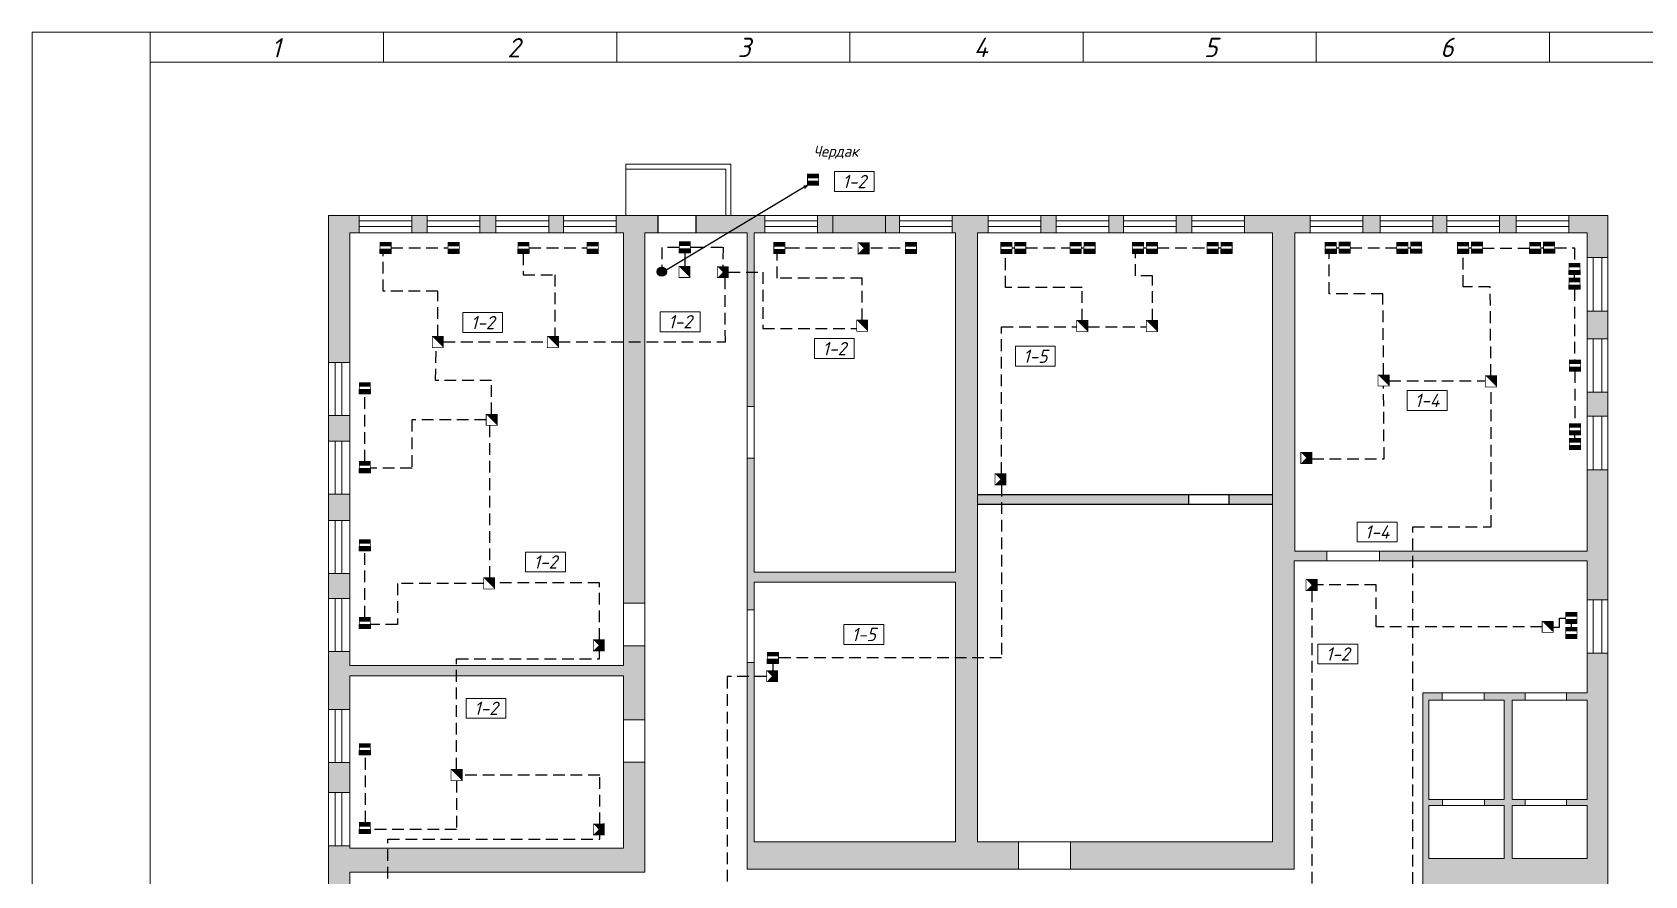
# Model space of a CAD drawing. Header units: inches. Extents: x 859 to 3530, y 393 to 1744.
# Drawn here: x 3393.6 to 3481, y 1297.4 to 1343.1 of the extents above; entities that cross this region are included whole.
import ezdxf

# ---------------------------------------------------------------- set-up
doc = ezdxf.new("R2010")
doc.units = ezdxf.units.IN
doc.header["$MEASUREMENT"] = 0
doc.linetypes.add('Caddy_Solid', pattern=[0])
doc.linetypes.add('HIDDEN2', pattern=[4.7625, 3.175, -1.5875])
doc.layers.get('0').transparency = 0.7
for name, color, linetype in [('BLK_12_THHN', 9, 'Continuous'), ('DESC', 7, 'Continuous'), ('LINK', 9, 'Continuous')]:
    doc.layers.add(name, color=color, linetype=linetype)
doc.styles.get("Standard").update_dxf_attribs({"font": 'GOST_Common Italic_0.ttf'})

# ---------------------------------------------------------------- blocks, each defined once
blk = doc.blocks.new('Звуковой')
blk.add_lwpolyline([(0.1, 2.9, 0, 4, 0), (1.5, 1.51, 4, 4, 0)], format="xyseb")
at = {"const_width": 0.2}
blk.add_lwpolyline([(0, 0), (0, 3), (3, 3), (3, 0)], close=True, dxfattribs=at)
blk = doc.blocks.new('Объем')
at = {"const_width": 0.2}
blk.add_lwpolyline([(0, 0), (0, 3), (3, 3), (3, 0)], close=True, dxfattribs=at)
for points in [[(0.21, 2.94), (0.21, 0.09)], [(0.41, 2.94), (0.41, 0.09)], [(0.61, 2.94), (0.61, 0.09)], [(0.8, 2.94), (0.8, 0.09)], [(1.01, 2.94), (1.01, 0.09)], [(1.21, 2.94), (1.21, 0.09)], [(1.39, 1.52), (2.81, 2.97)], [(1.39, 2.94), (1.39, 0.09)], [(1.39, 1.48), (2.82, 0.03)], [(1.56, 2.93), (1.56, 1.76)], [(1.56, 0.09), (1.56, 1.25)], [(1.74, 0.06), (1.74, 1.05)], [(1.76, 2.94), (1.76, 1.94)], [(1.94, 2.95), (1.94, 2.15)], [(1.94, 0.06), (1.94, 0.87)], [(2.13, 2.93), (2.13, 2.33)], [(2.13, 0.05), (2.13, 0.66)], [(2.3, 2.93), (2.3, 2.52)], [(2.31, 0.06), (2.31, 0.48)], [(2.49, 2.94), (2.49, 2.7)], [(2.49, 0.07), (2.49, 0.29)]]:
    blk.add_lwpolyline(points, dxfattribs=at)

msp = doc.modelspace()

# ---------------------------------------------------------------- hatches: boundary and pattern name
at = {"layer": 'BLK_12_THHN'}
h = msp.add_hatch(color=0, dxfattribs=at)
h.dxf.hatch_style = 1
h.paths.add_polyline_path([(3435.608, 1334.808), (3435.436, 1334.749), (3435.464, 1334.663)])
h.paths.add_polyline_path([(3435.411, 1334.825), (3435.436, 1334.749), (3435.608, 1334.808)])
h = msp.add_hatch(color=0, dxfattribs=at)
h.dxf.hatch_style = 1
h.paths.add_polyline_path([(3427.933, 1330.147, 1), (3427.435, 1330.147, 1)])
at = {"layer": 'DESC', "lineweight": 15}
h = msp.add_hatch(color=0, dxfattribs=at)
h.dxf.hatch_style = 1
h.paths.add_polyline_path([(3435.581, 1335.055), (3435.581, 1334.831), (3436.186, 1334.831), (3436.186, 1335.055)])
h.paths.add_polyline_path([(3436.186, 1335.211), (3436.186, 1335.436), (3435.581, 1335.436), (3435.581, 1335.211)])
h = msp.add_hatch(color=0, dxfattribs=at)
h.dxf.hatch_style = 1
h.paths.add_polyline_path([(3412.408, 1331.361), (3412.408, 1331.136), (3413.013, 1331.136), (3413.013, 1331.361)])
h.paths.add_polyline_path([(3413.013, 1331.517), (3413.013, 1331.741), (3412.408, 1331.741), (3412.408, 1331.517)])
h = msp.add_hatch(color=0, dxfattribs=at)
h.dxf.hatch_style = 1
h.paths.add_polyline_path([(3416.1, 1331.361), (3416.1, 1331.136), (3416.705, 1331.136), (3416.705, 1331.361)])
h.paths.add_polyline_path([(3416.705, 1331.517), (3416.705, 1331.741), (3416.1, 1331.741), (3416.1, 1331.517)])
h = msp.add_hatch(color=0, dxfattribs=at)
h.dxf.hatch_style = 1
h.paths.add_polyline_path([(3419.886, 1331.361), (3419.886, 1331.136), (3420.491, 1331.136), (3420.491, 1331.361)])
h.paths.add_polyline_path([(3420.491, 1331.517), (3420.491, 1331.741), (3419.886, 1331.741), (3419.886, 1331.517)])
h = msp.add_hatch(color=0, dxfattribs=at)
h.dxf.hatch_style = 1
h.paths.add_polyline_path([(3423.634, 1331.361), (3423.634, 1331.136), (3424.238, 1331.136), (3424.238, 1331.361)])
h.paths.add_polyline_path([(3424.238, 1331.517), (3424.238, 1331.741), (3423.634, 1331.741), (3423.634, 1331.517)])
h = msp.add_hatch(color=0, dxfattribs=at)
h.dxf.hatch_style = 1
h.paths.add_polyline_path([(3428.629, 1331.392), (3428.629, 1331.167), (3429.234, 1331.167), (3429.234, 1331.392)])
h.paths.add_polyline_path([(3429.234, 1331.548), (3429.234, 1331.772), (3428.629, 1331.772), (3428.629, 1331.548)])
h = msp.add_hatch(color=0, dxfattribs=at)
h.dxf.hatch_style = 1
h.paths.add_polyline_path([(3433.757, 1331.358), (3433.757, 1331.133), (3434.362, 1331.133), (3434.362, 1331.358)])
h.paths.add_polyline_path([(3434.362, 1331.514), (3434.362, 1331.738), (3433.757, 1331.738), (3433.757, 1331.514)])
h = msp.add_hatch(color=0, dxfattribs=at)
h.dxf.hatch_style = 1
h.paths.add_polyline_path([(3440.888, 1331.358), (3440.888, 1331.133), (3441.492, 1331.133), (3441.492, 1331.358)])
h.paths.add_polyline_path([(3441.492, 1331.514), (3441.492, 1331.738), (3440.888, 1331.738), (3440.888, 1331.514)])
h = msp.add_hatch(color=0, dxfattribs=at)
h.dxf.hatch_style = 1
h.paths.add_polyline_path([(3446.061, 1331.358), (3446.061, 1331.133), (3446.665, 1331.133), (3446.665, 1331.358)])
h.paths.add_polyline_path([(3446.665, 1331.514), (3446.665, 1331.738), (3446.061, 1331.738), (3446.061, 1331.514)])
h = msp.add_hatch(color=0, dxfattribs=at)
h.dxf.hatch_style = 1
h.paths.add_polyline_path([(3446.814, 1331.361), (3446.814, 1331.136), (3447.419, 1331.136), (3447.419, 1331.361)])
h.paths.add_polyline_path([(3447.419, 1331.517), (3447.419, 1331.741), (3446.814, 1331.741), (3446.814, 1331.517)])
h = msp.add_hatch(color=0, dxfattribs=at)
h.dxf.hatch_style = 1
h.paths.add_polyline_path([(3449.817, 1331.364), (3449.817, 1331.139), (3450.422, 1331.139), (3450.422, 1331.364)])
h.paths.add_polyline_path([(3450.422, 1331.52), (3450.422, 1331.744), (3449.817, 1331.744), (3449.817, 1331.52)])
h = msp.add_hatch(color=0, dxfattribs=at)
h.dxf.hatch_style = 1
h.paths.add_polyline_path([(3450.57, 1331.367), (3450.57, 1331.142), (3451.175, 1331.142), (3451.175, 1331.367)])
h.paths.add_polyline_path([(3451.175, 1331.523), (3451.175, 1331.747), (3450.57, 1331.747), (3450.57, 1331.523)])
h = msp.add_hatch(color=0, dxfattribs=at)
h.dxf.hatch_style = 1
h.paths.add_polyline_path([(3453.197, 1331.361), (3453.197, 1331.136), (3453.802, 1331.136), (3453.802, 1331.361)])
h.paths.add_polyline_path([(3453.802, 1331.517), (3453.802, 1331.741), (3453.197, 1331.741), (3453.197, 1331.517)])
h = msp.add_hatch(color=0, dxfattribs=at)
h.dxf.hatch_style = 1
h.paths.add_polyline_path([(3453.95, 1331.364), (3453.95, 1331.139), (3454.555, 1331.139), (3454.555, 1331.364)])
h.paths.add_polyline_path([(3454.555, 1331.52), (3454.555, 1331.744), (3453.95, 1331.744), (3453.95, 1331.52)])
h = msp.add_hatch(color=0, dxfattribs=at)
h.dxf.hatch_style = 1
h.paths.add_polyline_path([(3457.243, 1331.361), (3457.243, 1331.136), (3457.847, 1331.136), (3457.847, 1331.361)])
h.paths.add_polyline_path([(3457.847, 1331.517), (3457.847, 1331.741), (3457.243, 1331.741), (3457.243, 1331.517)])
h = msp.add_hatch(color=0, dxfattribs=at)
h.dxf.hatch_style = 1
h.paths.add_polyline_path([(3457.996, 1331.364), (3457.996, 1331.139), (3458.601, 1331.139), (3458.601, 1331.364)])
h.paths.add_polyline_path([(3458.601, 1331.52), (3458.601, 1331.744), (3457.996, 1331.744), (3457.996, 1331.52)])
h = msp.add_hatch(color=0, dxfattribs=at)
h.dxf.hatch_style = 1
h.paths.add_polyline_path([(3463.645, 1331.366), (3463.645, 1331.141), (3464.25, 1331.141), (3464.25, 1331.366)])
h.paths.add_polyline_path([(3464.25, 1331.522), (3464.25, 1331.746), (3463.645, 1331.746), (3463.645, 1331.522)])
h = msp.add_hatch(color=0, dxfattribs=at)
h.dxf.hatch_style = 1
h.paths.add_polyline_path([(3464.399, 1331.369), (3464.399, 1331.144), (3465.003, 1331.144), (3465.003, 1331.369)])
h.paths.add_polyline_path([(3465.003, 1331.525), (3465.003, 1331.749), (3464.399, 1331.749), (3464.399, 1331.525)])
h = msp.add_hatch(color=0, dxfattribs=at)
h.dxf.hatch_style = 1
h.paths.add_polyline_path([(3467.523, 1331.366), (3467.523, 1331.141), (3468.128, 1331.141), (3468.128, 1331.366)])
h.paths.add_polyline_path([(3468.128, 1331.522), (3468.128, 1331.746), (3467.523, 1331.746), (3467.523, 1331.522)])
h = msp.add_hatch(color=0, dxfattribs=at)
h.dxf.hatch_style = 1
h.paths.add_polyline_path([(3468.277, 1331.369), (3468.277, 1331.144), (3468.881, 1331.144), (3468.881, 1331.369)])
h.paths.add_polyline_path([(3468.881, 1331.525), (3468.881, 1331.749), (3468.277, 1331.749), (3468.277, 1331.525)])
h = msp.add_hatch(color=0, dxfattribs=at)
h.dxf.hatch_style = 1
h.paths.add_polyline_path([(3470.818, 1331.366), (3470.818, 1331.141), (3471.423, 1331.141), (3471.423, 1331.366)])
h.paths.add_polyline_path([(3471.423, 1331.522), (3471.423, 1331.746), (3470.818, 1331.746), (3470.818, 1331.522)])
h = msp.add_hatch(color=0, dxfattribs=at)
h.dxf.hatch_style = 1
h.paths.add_polyline_path([(3471.571, 1331.369), (3471.571, 1331.144), (3472.176, 1331.144), (3472.176, 1331.369)])
h.paths.add_polyline_path([(3472.176, 1331.525), (3472.176, 1331.749), (3471.571, 1331.749), (3471.571, 1331.525)])
h = msp.add_hatch(color=0, dxfattribs=at)
h.dxf.hatch_style = 1
h.paths.add_polyline_path([(3474.727, 1331.366), (3474.727, 1331.141), (3475.331, 1331.141), (3475.331, 1331.366)])
h.paths.add_polyline_path([(3475.331, 1331.522), (3475.331, 1331.746), (3474.727, 1331.746), (3474.727, 1331.522)])
h = msp.add_hatch(color=0, dxfattribs=at)
h.dxf.hatch_style = 1
h.paths.add_polyline_path([(3475.48, 1331.369), (3475.48, 1331.144), (3476.085, 1331.144), (3476.085, 1331.369)])
h.paths.add_polyline_path([(3476.085, 1331.525), (3476.085, 1331.749), (3475.48, 1331.749), (3475.48, 1331.525)])
h = msp.add_hatch(color=0, dxfattribs=at)
h.dxf.hatch_style = 1
h.paths.add_polyline_path([(3476.858, 1330.222), (3476.858, 1329.998), (3477.463, 1329.998), (3477.463, 1330.222)])
h.paths.add_polyline_path([(3477.463, 1330.378), (3477.463, 1330.602), (3476.858, 1330.602), (3476.858, 1330.378)])
h = msp.add_hatch(color=0, dxfattribs=at)
h.dxf.hatch_style = 1
h.paths.add_polyline_path([(3476.858, 1329.424), (3476.858, 1329.199), (3477.463, 1329.199), (3477.463, 1329.424)])
h.paths.add_polyline_path([(3477.463, 1329.58), (3477.463, 1329.804), (3476.858, 1329.804), (3476.858, 1329.58)])
h = msp.add_hatch(color=0, dxfattribs=at)
h.dxf.hatch_style = 1
h.paths.add_polyline_path([(3476.883, 1324.982), (3476.883, 1324.757), (3477.488, 1324.757), (3477.488, 1324.982)])
h.paths.add_polyline_path([(3477.488, 1325.138), (3477.488, 1325.362), (3476.883, 1325.362), (3476.883, 1325.138)])
h = msp.add_hatch(color=0, dxfattribs=at)
h.dxf.hatch_style = 1
h.paths.add_polyline_path([(3411.286, 1323.759), (3411.286, 1323.534), (3411.89, 1323.534), (3411.89, 1323.759)])
h.paths.add_polyline_path([(3411.89, 1323.915), (3411.89, 1324.139), (3411.286, 1324.139), (3411.286, 1323.915)])
h = msp.add_hatch(color=0, dxfattribs=at)
h.dxf.hatch_style = 1
h.paths.add_polyline_path([(3476.883, 1321.529), (3476.883, 1321.304), (3477.488, 1321.304), (3477.488, 1321.529)])
h.paths.add_polyline_path([(3477.488, 1321.685), (3477.488, 1321.909), (3476.883, 1321.909), (3476.883, 1321.685)])
h = msp.add_hatch(color=0, dxfattribs=at)
h.dxf.hatch_style = 1
h.paths.add_polyline_path([(3476.883, 1320.731), (3476.883, 1320.506), (3477.488, 1320.506), (3477.488, 1320.731)])
h.paths.add_polyline_path([(3477.488, 1320.887), (3477.488, 1321.111), (3476.883, 1321.111), (3476.883, 1320.887)])
h = msp.add_hatch(color=0, dxfattribs=at)
h.dxf.hatch_style = 1
h.paths.add_polyline_path([(3411.286, 1319.478), (3411.286, 1319.253), (3411.89, 1319.253), (3411.89, 1319.478)])
h.paths.add_polyline_path([(3411.89, 1319.634), (3411.89, 1319.858), (3411.286, 1319.858), (3411.286, 1319.634)])
h = msp.add_hatch(color=0, dxfattribs=at)
h.dxf.hatch_style = 1
h.paths.add_polyline_path([(3411.286, 1315.249), (3411.286, 1315.025), (3411.89, 1315.025), (3411.89, 1315.249)])
h.paths.add_polyline_path([(3411.89, 1315.405), (3411.89, 1315.629), (3411.286, 1315.629), (3411.286, 1315.405)])
h = msp.add_hatch(color=0, dxfattribs=at)
h.dxf.hatch_style = 1
h.paths.add_polyline_path([(3411.286, 1311.026), (3411.286, 1310.801), (3411.89, 1310.801), (3411.89, 1311.026)])
h.paths.add_polyline_path([(3411.89, 1311.182), (3411.89, 1311.406), (3411.286, 1311.406), (3411.286, 1311.182)])
h = msp.add_hatch(color=0, dxfattribs=at)
h.dxf.hatch_style = 1
h.paths.add_polyline_path([(3476.685, 1311.301), (3476.685, 1311.077), (3477.29, 1311.077), (3477.29, 1311.301)])
h.paths.add_polyline_path([(3477.29, 1311.457), (3477.29, 1311.682), (3476.685, 1311.682), (3476.685, 1311.457)])
h = msp.add_hatch(color=0, dxfattribs=at)
h.dxf.hatch_style = 1
h.paths.add_polyline_path([(3476.685, 1310.489), (3476.685, 1310.265), (3477.29, 1310.265), (3477.29, 1310.489)])
h.paths.add_polyline_path([(3477.29, 1310.645), (3477.29, 1310.869), (3476.685, 1310.869), (3476.685, 1310.645)])
h = msp.add_hatch(color=0, dxfattribs=at)
h.dxf.hatch_style = 1
h.paths.add_polyline_path([(3433.405, 1309.137), (3433.405, 1308.913), (3434.01, 1308.913), (3434.01, 1309.137)])
h.paths.add_polyline_path([(3434.01, 1309.293), (3434.01, 1309.517), (3433.405, 1309.517), (3433.405, 1309.293)])
h = msp.add_hatch(color=0, dxfattribs=at)
h.dxf.hatch_style = 1
h.paths.add_polyline_path([(3411.286, 1304.188), (3411.286, 1303.964), (3411.89, 1303.964), (3411.89, 1304.188)])
h.paths.add_polyline_path([(3411.89, 1304.344), (3411.89, 1304.569), (3411.286, 1304.569), (3411.286, 1304.344)])
h = msp.add_hatch(color=0, dxfattribs=at)
h.dxf.hatch_style = 1
h.paths.add_polyline_path([(3411.286, 1299.916), (3411.286, 1299.691), (3411.89, 1299.691), (3411.89, 1299.916)])
h.paths.add_polyline_path([(3411.89, 1300.072), (3411.89, 1300.296), (3411.286, 1300.296), (3411.286, 1300.072)])
at = {"layer": 'LINK'}
h = msp.add_hatch(color=0, dxfattribs=at)
h.dxf.hatch_style = 1
h.paths.add_polyline_path([(3410.771, 1332.252), (3411.281, 1332.252), (3411.281, 1333.19), (3409.617, 1333.19), (3409.617, 1325.228), (3410.771, 1325.228)])
h.paths.add_polyline_path([(3414.972, 1333.19), (3414.138, 1333.19), (3414.138, 1332.252), (3414.972, 1332.252)])
h.paths.add_polyline_path([(3418.697, 1333.19), (3417.828, 1333.19), (3417.828, 1332.252), (3418.697, 1332.252)])
h.paths.add_polyline_path([(3422.357, 1333.19), (3421.553, 1333.19), (3421.553, 1332.252), (3422.357, 1332.252)])
h.paths.add_polyline_path([(3427.481, 1333.19), (3425.213, 1333.19), (3425.213, 1332.252), (3425.614, 1332.252), (3425.614, 1326.34), (3426.772, 1326.34), (3426.772, 1332.252), (3427.481, 1332.252)])
h.paths.add_polyline_path([(3432.858, 1333.19), (3429.543, 1333.19), (3429.543, 1332.252), (3431.302, 1332.252)])
h.paths.add_polyline_path([(3433.27, 1333.19), (3432.858, 1333.19), (3431.302, 1332.252), (3432.313, 1332.252), (3432.313, 1330.125), (3432.685, 1330.125), (3432.685, 1332.252), (3433.27, 1332.252)])
h.paths.add_polyline_path([(3426.772, 1326.34), (3425.614, 1326.34), (3425.614, 1312.185), (3426.772, 1312.185)])
h.paths.add_polyline_path([(3432.685, 1330.125), (3432.313, 1330.125), (3432.313, 1322.841), (3432.685, 1322.841)], flags=17)
h.paths.add_polyline_path([(3432.685, 1320.04), (3432.313, 1320.04), (3432.313, 1311.811), (3432.685, 1311.811), (3432.685, 1313.322), (3443.603, 1313.322), (3443.603, 1309.215), (3444.803, 1309.215), (3444.803, 1332.252), (3445.381, 1332.252), (3445.381, 1333.19), (3443.426, 1333.19), (3443.426, 1332.252), (3443.603, 1332.252), (3443.603, 1313.853), (3432.685, 1313.853)])
h.paths.add_polyline_path([(3432.685, 1308.198), (3432.313, 1308.198), (3432.313, 1297.767), (3447.016, 1297.767), (3447.016, 1299.247), (3444.803, 1299.247), (3444.803, 1309.215), (3443.603, 1309.215), (3443.603, 1299.247), (3432.685, 1299.247)])
h.paths.add_polyline_path([(3432.685, 1308.961), (3432.313, 1308.961), (3432.313, 1308.198), (3432.685, 1308.198)], flags=17)
h.paths.add_polyline_path([(3426.772, 1309.867), (3425.614, 1309.867), (3425.614, 1308.801), (3416.563, 1308.801), (3416.563, 1308.243), (3425.614, 1308.243), (3425.614, 1305.863), (3426.772, 1305.863)])
h.paths.add_polyline_path([(3410.771, 1308.243), (3416.563, 1308.243), (3416.563, 1308.801), (3410.771, 1308.801), (3410.771, 1309.553), (3409.617, 1309.553), (3409.617, 1306.418), (3410.771, 1306.418)])
h.paths.add_polyline_path([(3410.771, 1313.789), (3409.617, 1313.789), (3409.617, 1312.433), (3410.771, 1312.433)])
h.paths.add_polyline_path([(3410.771, 1318.088), (3409.617, 1318.088), (3409.617, 1316.669), (3410.771, 1316.669)])
h.paths.add_polyline_path([(3410.771, 1322.348), (3409.617, 1322.348), (3409.617, 1320.968), (3410.771, 1320.968)])
h.paths.add_polyline_path([(3410.771, 1303.538), (3409.617, 1303.538), (3409.617, 1301.913), (3410.771, 1301.913)])
h.paths.add_polyline_path([(3412.834, 1298.897), (3410.771, 1298.897), (3410.771, 1299.033), (3409.617, 1299.033), (3409.617, 1296.53), (3410.771, 1296.53), (3410.771, 1297.593), (3412.834, 1297.593)])
h.paths.add_polyline_path([(3426.772, 1303.57), (3425.614, 1303.57), (3425.614, 1298.897), (3412.834, 1298.897), (3412.834, 1297.593), (3426.772, 1297.593)])
h = msp.add_hatch(color=0, dxfattribs=at)
h.dxf.hatch_style = 1
h.paths.add_polyline_path([(3468.399, 1315.007), (3466.593, 1315.007), (3466.593, 1314.476), (3468.399, 1314.476)])
h.paths.add_polyline_path([(3462, 1332.252), (3462.83, 1332.252), (3462.83, 1333.19), (3459.271, 1333.19), (3459.271, 1332.252), (3460.782, 1332.252), (3460.782, 1299.247), (3449.841, 1299.247), (3449.841, 1297.767), (3461.971, 1297.767), (3461.971, 1314.476), (3463.726, 1314.476), (3463.726, 1315.007), (3462, 1315.007)])
h.paths.add_polyline_path([(3478.972, 1333.19), (3476.85, 1333.19), (3476.85, 1332.252), (3477.84, 1332.252), (3477.84, 1330.914), (3478.972, 1330.914)])
h.paths.add_polyline_path([(3478.972, 1328.008), (3477.84, 1328.008), (3477.84, 1326.517), (3478.972, 1326.517)])
h.paths.add_polyline_path([(3478.972, 1323.612), (3477.84, 1323.612), (3477.84, 1322.322), (3478.972, 1322.322)])
h.paths.add_polyline_path([(3473.993, 1333.19), (3473.099, 1333.19), (3473.099, 1332.252), (3473.993, 1332.252)])
h.paths.add_polyline_path([(3470.242, 1333.19), (3469.478, 1333.19), (3469.478, 1332.252), (3470.242, 1332.252)])
h.paths.add_polyline_path([(3466.622, 1333.19), (3465.686, 1333.19), (3465.686, 1332.252), (3466.622, 1332.252)])
h.paths.add_polyline_path([(3456.415, 1333.19), (3455.569, 1333.19), (3455.569, 1332.252), (3456.415, 1332.252)], flags=17)
h.paths.add_polyline_path([(3452.713, 1333.19), (3451.923, 1333.19), (3451.923, 1332.252), (3452.713, 1332.252)], flags=17)
h.paths.add_polyline_path([(3449.067, 1333.19), (3448.237, 1333.19), (3448.237, 1332.252), (3449.067, 1332.252)])
h.paths.add_polyline_path([(3440.57, 1333.19), (3439.812, 1333.19), (3439.812, 1332.252), (3440.57, 1332.252)])
h.paths.add_polyline_path([(3436.955, 1333.19), (3436.126, 1333.19), (3436.126, 1332.252), (3436.955, 1332.252)])
h = msp.add_hatch(color=0, dxfattribs=at)
h.dxf.hatch_style = 1
h.paths.add_polyline_path([(3439.812, 1333.19), (3436.955, 1333.19), (3436.955, 1332.252), (3439.812, 1332.252)])
h = msp.add_hatch(color=0, dxfattribs=at)
h.dxf.hatch_style = 1
h.paths.add_polyline_path([(3466.154, 1292.781), (3460.508, 1292.781), (3460.508, 1292.388), (3461.609, 1292.388), (3461.609, 1284.188), (3462.011, 1284.189), (3462.011, 1292.388), (3466.154, 1292.388)])
h.paths.add_polyline_path([(3469.985, 1293.307), (3468.933, 1293.307), (3468.933, 1292.781), (3467.855, 1292.781), (3467.855, 1292.388), (3468.911, 1292.388), (3468.911, 1276.424), (3468.772, 1276.424), (3468.772, 1275.328), (3470.904, 1275.328), (3470.904, 1276.424), (3469.985, 1276.424)])
h.paths.add_polyline_path([(3454.107, 1276.424), (3453.675, 1276.424), (3453.675, 1277.266), (3452.493, 1277.266), (3452.493, 1275.328), (3454.107, 1275.328)])
h.paths.add_polyline_path([(3457.79, 1276.424), (3456.936, 1276.424), (3456.936, 1275.328), (3457.79, 1275.328)])
h.paths.add_polyline_path([(3462.496, 1276.424), (3462.011, 1276.424), (3462.011, 1284.189), (3461.609, 1284.188), (3461.609, 1276.424), (3460.619, 1276.424), (3460.619, 1275.328), (3462.496, 1275.328)])
h.paths.add_polyline_path([(3465.944, 1276.424), (3465.325, 1276.424), (3465.325, 1275.328), (3465.944, 1275.328)])
h.paths.add_polyline_path([(3474.622, 1276.424), (3473.732, 1276.424), (3473.732, 1275.328), (3474.622, 1275.328)])
h.paths.add_polyline_path([(3478.972, 1277.885), (3477.84, 1277.885), (3477.84, 1276.424), (3477.451, 1276.424), (3477.451, 1275.328), (3478.972, 1275.328)])
h.paths.add_polyline_path([(3478.972, 1293.562), (3477.84, 1293.562), (3477.84, 1280.769), (3478.972, 1280.769)])
h.paths.add_polyline_path([(3478.972, 1309.462), (3477.84, 1309.462), (3477.84, 1307.322), (3476.72, 1307.322), (3476.72, 1306.918), (3477.84, 1306.918), (3477.84, 1301.537), (3476.721, 1301.537), (3476.721, 1301.21), (3477.84, 1301.21), (3477.84, 1298.34), (3473.771, 1298.34), (3473.771, 1301.21), (3474.488, 1301.21), (3474.488, 1301.537), (3473.771, 1301.537), (3473.771, 1306.918), (3474.493, 1306.918), (3474.493, 1307.322), (3472.266, 1307.322), (3472.266, 1306.918), (3473.338, 1306.918), (3473.338, 1301.537), (3472.279, 1301.537), (3472.279, 1301.21), (3473.338, 1301.21), (3473.338, 1298.34), (3469.268, 1298.34), (3469.268, 1301.21), (3470.002, 1301.21), (3470.002, 1301.537), (3469.268, 1301.537), (3469.268, 1306.918), (3469.994, 1306.918), (3469.994, 1307.322), (3468.933, 1307.322), (3468.933, 1295.576), (3469.985, 1295.576), (3469.985, 1296.959), (3477.84, 1296.959), (3477.84, 1296.446), (3478.972, 1296.446)])
h.paths.add_polyline_path([(3478.972, 1319.416), (3477.84, 1319.416), (3477.84, 1315.007), (3468.399, 1315.007), (3468.399, 1314.476), (3477.84, 1314.476), (3477.84, 1312.368), (3478.972, 1312.368)])
h = msp.add_hatch(color=0, dxfattribs=at)
h.dxf.hatch_style = 1
h.paths.add_polyline_path([(3456.236, 1317.545), (3456.236, 1318.077), (3444.803, 1318.077), (3444.803, 1317.545)])
h.paths.add_polyline_path([(3458.422, 1318.077), (3458.422, 1317.545), (3460.782, 1317.545), (3460.782, 1318.077)])

# ---------------------------------------------------------------- linework, layer by layer
at = {"layer": 'BLK_12_THHN', "color": 0, "lineweight": 15}
for p, q in [((3431.433, 1335.978), (3425.728, 1335.978)), ((3425.728, 1335.978), (3425.728, 1333.19)), ((3425.728, 1335.705), (3431.148, 1335.705)), ((3431.148, 1335.705), (3431.148, 1333.19)), ((3431.433, 1333.19), (3431.433, 1335.978)), ((3409.617, 1333.19), (3478.972, 1333.19)), ((3409.617, 1280.349), (3409.617, 1333.19)), ((3409.617, 1333.19), (3410.701, 1333.19)), ((3411.281, 1333.19), (3411.281, 1332.252)), ((3414.138, 1333.19), (3414.138, 1332.252)), ((3414.972, 1333.19), (3414.972, 1332.252)), ((3417.828, 1333.19), (3417.828, 1332.252)), ((3418.697, 1333.19), (3418.697, 1332.252)), ((3421.553, 1333.19), (3421.553, 1332.252)), ((3422.357, 1333.19), (3422.357, 1332.252)), ((3425.213, 1333.19), (3425.213, 1332.252)), ((3433.27, 1333.19), (3433.27, 1332.252)), ((3436.126, 1333.19), (3436.126, 1332.252)), ((3436.955, 1333.19), (3436.955, 1332.252)), ((3439.812, 1333.19), (3439.812, 1332.252)), ((3440.57, 1333.19), (3440.57, 1332.252)), ((3443.426, 1333.19), (3443.426, 1332.252)), ((3445.381, 1333.19), (3445.381, 1332.252)), ((3448.237, 1333.19), (3448.237, 1332.252)), ((3449.067, 1333.19), (3449.067, 1332.252)), ((3451.923, 1333.19), (3451.923, 1332.252)), ((3452.713, 1333.19), (3452.713, 1332.252)), ((3455.569, 1333.19), (3455.569, 1332.252)), ((3456.415, 1333.19), (3456.415, 1332.252)), ((3459.271, 1333.19), (3459.271, 1332.252)), ((3462.83, 1333.19), (3462.83, 1332.252)), ((3465.686, 1333.19), (3465.686, 1332.252)), ((3466.622, 1333.19), (3466.622, 1332.252)), ((3469.478, 1333.19), (3469.478, 1332.252)), ((3470.242, 1333.19), (3470.242, 1332.252)), ((3473.099, 1333.19), (3473.099, 1332.252)), ((3473.993, 1333.19), (3473.993, 1332.252)), ((3476.85, 1333.19), (3476.85, 1332.252)), ((3478.972, 1333.19), (3478.972, 1275.328)), ((3410.771, 1332.252), (3425.614, 1332.252)), ((3410.771, 1308.801), (3410.771, 1332.252)), ((3411.281, 1332.904), (3414.138, 1332.904)), ((3411.281, 1332.6), (3414.138, 1332.6)), ((3414.972, 1332.904), (3417.828, 1332.904)), ((3414.972, 1332.6), (3417.828, 1332.6)), ((3418.697, 1332.904), (3421.553, 1332.904)), ((3418.697, 1332.6), (3421.553, 1332.6)), ((3422.357, 1332.904), (3425.213, 1332.904)), ((3422.357, 1332.6), (3425.213, 1332.6)), ((3425.614, 1332.252), (3425.614, 1308.801)), ((3426.772, 1332.252), (3426.772, 1297.593)), ((3432.313, 1332.252), (3426.772, 1332.252)), ((3432.313, 1297.767), (3432.313, 1332.252)), ((3432.685, 1332.252), (3443.603, 1332.252)), ((3432.685, 1313.853), (3432.685, 1332.252)), ((3433.27, 1332.904), (3436.126, 1332.904)), ((3433.27, 1332.6), (3436.126, 1332.6)), ((3440.57, 1332.904), (3443.426, 1332.904)), ((3440.57, 1332.6), (3443.426, 1332.6)), ((3443.603, 1332.252), (3443.603, 1313.853)), ((3444.803, 1332.252), (3460.782, 1332.252)), ((3444.803, 1299.247), (3444.803, 1332.252)), ((3445.381, 1332.904), (3448.237, 1332.904)), ((3445.381, 1332.6), (3448.237, 1332.6)), ((3449.067, 1332.904), (3451.923, 1332.904)), ((3449.067, 1332.6), (3451.923, 1332.6)), ((3452.713, 1332.904), (3455.569, 1332.904)), ((3452.713, 1332.6), (3455.569, 1332.6)), ((3456.415, 1332.904), (3459.271, 1332.904)), ((3456.415, 1332.6), (3459.271, 1332.6)), ((3460.782, 1332.252), (3460.782, 1299.247)), ((3462, 1332.252), (3477.84, 1332.252)), ((3462, 1315.007), (3462, 1332.252)), ((3462.83, 1332.904), (3465.686, 1332.904)), ((3462.83, 1332.6), (3465.686, 1332.6)), ((3466.622, 1332.904), (3469.478, 1332.904)), ((3466.622, 1332.6), (3469.478, 1332.6)), ((3470.242, 1332.904), (3473.099, 1332.904)), ((3470.242, 1332.6), (3473.099, 1332.6)), ((3473.993, 1332.904), (3476.85, 1332.904)), ((3473.993, 1332.6), (3476.85, 1332.6)), ((3477.84, 1332.252), (3477.84, 1315.007)), ((3477.84, 1330.914), (3478.972, 1330.914)), ((3478.179, 1330.914), (3478.179, 1328.008)), ((3478.639, 1330.914), (3478.639, 1328.008)), ((3477.84, 1328.008), (3478.972, 1328.008)), ((3477.84, 1326.517), (3478.972, 1326.517)), ((3478.179, 1326.517), (3478.179, 1323.612)), ((3478.639, 1326.517), (3478.639, 1323.612)), ((3409.617, 1325.228), (3410.771, 1325.228)), ((3409.975, 1325.228), (3409.975, 1322.348)), ((3410.345, 1325.228), (3410.345, 1322.348)), ((3477.84, 1323.612), (3478.972, 1323.612)), ((3432.313, 1322.841), (3432.685, 1322.841)), ((3409.617, 1322.348), (3410.771, 1322.348)), ((3477.84, 1322.322), (3478.972, 1322.322)), ((3478.179, 1322.322), (3478.179, 1319.416)), ((3478.639, 1322.322), (3478.639, 1319.416)), ((3409.617, 1320.968), (3410.771, 1320.968)), ((3409.975, 1320.968), (3409.975, 1318.088)), ((3410.345, 1320.968), (3410.345, 1318.088)), ((3432.313, 1320.04), (3432.685, 1320.04)), ((3477.84, 1319.416), (3478.972, 1319.416)), ((3409.617, 1318.088), (3410.771, 1318.088)), ((3409.617, 1316.669), (3410.771, 1316.669)), ((3409.975, 1316.669), (3409.975, 1313.789)), ((3410.345, 1316.669), (3410.345, 1313.789)), ((3477.84, 1315.007), (3462, 1315.007)), ((3463.726, 1315.007), (3463.726, 1314.476)), ((3466.593, 1315.007), (3466.593, 1314.476)), ((3409.617, 1313.789), (3410.771, 1313.789)), ((3443.603, 1313.853), (3432.685, 1313.853)), ((3477.84, 1314.476), (3461.971, 1314.476)), ((3461.971, 1314.476), (3461.971, 1297.767)), ((3477.84, 1307.322), (3477.84, 1314.476)), ((3432.685, 1313.322), (3443.603, 1313.322)), ((3432.685, 1299.247), (3432.685, 1313.322)), ((3443.603, 1313.322), (3443.603, 1299.247)), ((3409.617, 1312.433), (3410.771, 1312.433)), ((3409.975, 1312.433), (3409.975, 1309.553)), ((3410.345, 1312.433), (3410.345, 1309.553)), ((3425.614, 1312.185), (3426.772, 1312.185)), ((3477.84, 1312.368), (3478.972, 1312.368)), ((3478.179, 1312.368), (3478.179, 1309.462)), ((3478.639, 1312.368), (3478.639, 1309.462)), ((3432.313, 1311.811), (3432.685, 1311.811)), ((3409.617, 1309.553), (3410.771, 1309.553)), ((3425.614, 1309.867), (3426.772, 1309.867)), ((3477.84, 1309.462), (3478.972, 1309.462)), ((3425.614, 1308.801), (3410.771, 1308.801)), ((3432.313, 1308.961), (3432.685, 1308.961)), ((3410.771, 1308.243), (3425.614, 1308.243)), ((3410.771, 1298.897), (3410.771, 1308.243)), ((3425.614, 1308.243), (3425.614, 1298.897)), ((3468.933, 1292.781), (3468.933, 1307.322)), ((3468.933, 1307.322), (3477.84, 1307.322)), ((3469.268, 1306.918), (3473.338, 1306.918)), ((3469.268, 1301.537), (3469.268, 1306.918)), ((3469.994, 1307.322), (3469.994, 1306.918)), ((3472.266, 1307.322), (3472.266, 1306.918)), ((3473.338, 1306.918), (3473.338, 1301.537)), ((3473.771, 1306.918), (3477.84, 1306.918)), ((3473.771, 1301.537), (3473.771, 1306.918)), ((3474.493, 1307.322), (3474.493, 1306.918)), ((3476.72, 1307.322), (3476.72, 1306.918)), ((3477.84, 1306.918), (3477.84, 1301.537)), ((3409.617, 1306.418), (3410.771, 1306.418)), ((3409.975, 1306.418), (3409.975, 1303.538)), ((3410.345, 1306.418), (3410.345, 1303.538)), ((3425.614, 1305.863), (3426.772, 1305.863)), ((3409.617, 1303.538), (3410.771, 1303.538)), ((3425.614, 1303.57), (3426.772, 1303.57)), ((3409.617, 1301.913), (3410.771, 1301.913)), ((3409.975, 1301.913), (3409.975, 1299.033)), ((3410.345, 1301.913), (3410.345, 1299.033)), ((3473.338, 1301.537), (3469.268, 1301.537)), ((3470.002, 1301.537), (3470.002, 1301.21)), ((3472.279, 1301.537), (3472.279, 1301.21)), ((3477.84, 1301.537), (3473.771, 1301.537)), ((3474.488, 1301.537), (3474.488, 1301.21)), ((3476.721, 1301.537), (3476.721, 1301.21)), ((3469.268, 1301.21), (3473.338, 1301.21)), ((3469.268, 1298.34), (3469.268, 1301.21)), ((3473.338, 1301.21), (3473.338, 1298.34)), ((3473.771, 1301.21), (3477.84, 1301.21)), ((3473.771, 1298.34), (3473.771, 1301.21)), ((3477.84, 1301.21), (3477.84, 1298.34)), ((3409.617, 1299.033), (3410.771, 1299.033)), ((3425.614, 1298.897), (3410.771, 1298.897)), ((3443.603, 1299.247), (3432.685, 1299.247)), ((3460.782, 1299.247), (3444.803, 1299.247)), ((3447.016, 1299.247), (3447.016, 1297.767)), ((3449.841, 1299.247), (3449.841, 1297.767)), ((3473.338, 1298.34), (3469.268, 1298.34)), ((3477.84, 1298.34), (3473.771, 1298.34)), ((3426.772, 1297.593), (3410.771, 1297.593)), ((3410.771, 1297.593), (3410.771, 1292.781)), ((3461.971, 1297.767), (3432.313, 1297.767))]:
    msp.add_line(p, q, dxfattribs=at)
at = {"layer": 'BLK_12_THHN', "color": 0}
for p, q in [((3435.581, 1334.831), (3427.965, 1330.241)), ((3435.464, 1334.663), (3435.411, 1334.825))]:
    msp.add_line(p, q, dxfattribs=at)
msp.add_circle((3427.684, 1330.147), 0.249, dxfattribs=at)
at = {"layer": 'DESC', "linetype": 'Caddy_Solid', "lineweight": 15}
for p, q in [((3399.959, 1341.528), (3399.959, 1343.128)), ((3412.599, 1341.528), (3412.599, 1343.128)), ((3425.239, 1341.528), (3425.239, 1343.128)), ((3437.879, 1341.528), (3437.879, 1343.128)), ((3450.519, 1341.528), (3450.519, 1343.128)), ((3463.159, 1341.528), (3463.159, 1343.128)), ((3475.799, 1341.528), (3475.799, 1343.128)), ((3399.959, 1341.509), (3526.359, 1341.509)), ((3399.959, 1341.509), (3399.959, 1249.688))]:
    msp.add_line(p, q, dxfattribs=at)
at = {"layer": 'DESC', "lineweight": 15}
msp.add_lwpolyline([(3393.559, 1248.088), (3527.959, 1248.088), (3527.959, 1343.128), (3393.559, 1343.128)], close=True, dxfattribs=at)
at = {"layer": 'DESC', "color": 0, "lineweight": 15, "const_width": 0.0403}
for points in [[(3435.581, 1335.436), (3436.186, 1335.436), (3436.186, 1334.831), (3435.581, 1334.831), (3435.581, 1335.436)], [(3412.408, 1331.741), (3413.013, 1331.741), (3413.013, 1331.136), (3412.408, 1331.136), (3412.408, 1331.741)], [(3416.1, 1331.741), (3416.705, 1331.741), (3416.705, 1331.136), (3416.1, 1331.136), (3416.1, 1331.741)], [(3419.886, 1331.741), (3420.491, 1331.741), (3420.491, 1331.136), (3419.886, 1331.136), (3419.886, 1331.741)], [(3423.634, 1331.741), (3424.238, 1331.741), (3424.238, 1331.136), (3423.634, 1331.136), (3423.634, 1331.741)], [(3428.629, 1331.772), (3429.234, 1331.772), (3429.234, 1331.167), (3428.629, 1331.167), (3428.629, 1331.772)], [(3433.757, 1331.738), (3434.362, 1331.738), (3434.362, 1331.133), (3433.757, 1331.133), (3433.757, 1331.738)], [(3440.888, 1331.738), (3441.492, 1331.738), (3441.492, 1331.133), (3440.888, 1331.133), (3440.888, 1331.738)], [(3446.061, 1331.738), (3446.665, 1331.738), (3446.665, 1331.133), (3446.061, 1331.133), (3446.061, 1331.738)], [(3446.814, 1331.741), (3447.419, 1331.741), (3447.419, 1331.136), (3446.814, 1331.136), (3446.814, 1331.741)], [(3449.817, 1331.744), (3450.422, 1331.744), (3450.422, 1331.139), (3449.817, 1331.139), (3449.817, 1331.744)], [(3450.57, 1331.747), (3451.175, 1331.747), (3451.175, 1331.142), (3450.57, 1331.142), (3450.57, 1331.747)], [(3453.197, 1331.741), (3453.802, 1331.741), (3453.802, 1331.136), (3453.197, 1331.136), (3453.197, 1331.741)], [(3453.95, 1331.744), (3454.555, 1331.744), (3454.555, 1331.139), (3453.95, 1331.139), (3453.95, 1331.744)], [(3457.243, 1331.741), (3457.847, 1331.741), (3457.847, 1331.136), (3457.243, 1331.136), (3457.243, 1331.741)], [(3457.996, 1331.744), (3458.601, 1331.744), (3458.601, 1331.139), (3457.996, 1331.139), (3457.996, 1331.744)], [(3463.645, 1331.746), (3464.25, 1331.746), (3464.25, 1331.141), (3463.645, 1331.141), (3463.645, 1331.746)], [(3464.399, 1331.749), (3465.003, 1331.749), (3465.003, 1331.144), (3464.399, 1331.144), (3464.399, 1331.749)], [(3467.523, 1331.746), (3468.128, 1331.746), (3468.128, 1331.141), (3467.523, 1331.141), (3467.523, 1331.746)], [(3468.277, 1331.749), (3468.881, 1331.749), (3468.881, 1331.144), (3468.277, 1331.144), (3468.277, 1331.749)], [(3470.818, 1331.746), (3471.423, 1331.746), (3471.423, 1331.141), (3470.818, 1331.141), (3470.818, 1331.746)], [(3471.571, 1331.749), (3472.176, 1331.749), (3472.176, 1331.144), (3471.571, 1331.144), (3471.571, 1331.749)], [(3474.727, 1331.746), (3475.331, 1331.746), (3475.331, 1331.141), (3474.727, 1331.141), (3474.727, 1331.746)], [(3475.48, 1331.749), (3476.085, 1331.749), (3476.085, 1331.144), (3475.48, 1331.144), (3475.48, 1331.749)], [(3476.858, 1330.602), (3477.463, 1330.602), (3477.463, 1329.998), (3476.858, 1329.998), (3476.858, 1330.602)], [(3476.858, 1329.804), (3477.463, 1329.804), (3477.463, 1329.199), (3476.858, 1329.199), (3476.858, 1329.804)], [(3476.883, 1325.362), (3477.488, 1325.362), (3477.488, 1324.757), (3476.883, 1324.757), (3476.883, 1325.362)], [(3411.286, 1324.139), (3411.89, 1324.139), (3411.89, 1323.534), (3411.286, 1323.534), (3411.286, 1324.139)], [(3476.883, 1321.909), (3477.488, 1321.909), (3477.488, 1321.304), (3476.883, 1321.304), (3476.883, 1321.909)], [(3476.883, 1321.111), (3477.488, 1321.111), (3477.488, 1320.506), (3476.883, 1320.506), (3476.883, 1321.111)], [(3411.286, 1319.858), (3411.89, 1319.858), (3411.89, 1319.253), (3411.286, 1319.253), (3411.286, 1319.858)], [(3411.286, 1315.629), (3411.89, 1315.629), (3411.89, 1315.025), (3411.286, 1315.025), (3411.286, 1315.629)], [(3411.286, 1311.406), (3411.89, 1311.406), (3411.89, 1310.801), (3411.286, 1310.801), (3411.286, 1311.406)], [(3476.685, 1311.682), (3477.29, 1311.682), (3477.29, 1311.077), (3476.685, 1311.077), (3476.685, 1311.682)], [(3476.685, 1310.869), (3477.29, 1310.869), (3477.29, 1310.265), (3476.685, 1310.265), (3476.685, 1310.869)], [(3433.405, 1309.517), (3434.01, 1309.517), (3434.01, 1308.913), (3433.405, 1308.913), (3433.405, 1309.517)], [(3411.286, 1304.569), (3411.89, 1304.569), (3411.89, 1303.964), (3411.286, 1303.964), (3411.286, 1304.569)], [(3411.286, 1300.296), (3411.89, 1300.296), (3411.89, 1299.691), (3411.286, 1299.691), (3411.286, 1300.296)]]:
    msp.add_lwpolyline(points, dxfattribs=at)
at = {"layer": 'DESC', "color": 0, "lineweight": 15}
for points in [[(3436.186, 1334.831), (3435.581, 1334.831), (3435.581, 1335.055), (3436.186, 1335.055)], [(3413.013, 1331.136), (3412.408, 1331.136), (3412.408, 1331.361), (3413.013, 1331.361)], [(3416.705, 1331.136), (3416.1, 1331.136), (3416.1, 1331.361), (3416.705, 1331.361)], [(3420.491, 1331.136), (3419.886, 1331.136), (3419.886, 1331.361), (3420.491, 1331.361)], [(3424.238, 1331.136), (3423.634, 1331.136), (3423.634, 1331.361), (3424.238, 1331.361)], [(3429.234, 1331.167), (3428.629, 1331.167), (3428.629, 1331.392), (3429.234, 1331.392)], [(3434.362, 1331.133), (3433.757, 1331.133), (3433.757, 1331.358), (3434.362, 1331.358)], [(3441.492, 1331.133), (3440.888, 1331.133), (3440.888, 1331.358), (3441.492, 1331.358)], [(3446.665, 1331.133), (3446.061, 1331.133), (3446.061, 1331.358), (3446.665, 1331.358)], [(3447.419, 1331.136), (3446.814, 1331.136), (3446.814, 1331.361), (3447.419, 1331.361)], [(3450.422, 1331.139), (3449.817, 1331.139), (3449.817, 1331.364), (3450.422, 1331.364)], [(3451.175, 1331.142), (3450.57, 1331.142), (3450.57, 1331.367), (3451.175, 1331.367)], [(3453.802, 1331.136), (3453.197, 1331.136), (3453.197, 1331.361), (3453.802, 1331.361)], [(3454.555, 1331.139), (3453.95, 1331.139), (3453.95, 1331.364), (3454.555, 1331.364)], [(3457.847, 1331.136), (3457.243, 1331.136), (3457.243, 1331.361), (3457.847, 1331.361)], [(3458.601, 1331.139), (3457.996, 1331.139), (3457.996, 1331.364), (3458.601, 1331.364)], [(3464.25, 1331.141), (3463.645, 1331.141), (3463.645, 1331.366), (3464.25, 1331.366)], [(3465.003, 1331.144), (3464.399, 1331.144), (3464.399, 1331.369), (3465.003, 1331.369)], [(3468.128, 1331.141), (3467.523, 1331.141), (3467.523, 1331.366), (3468.128, 1331.366)], [(3468.881, 1331.144), (3468.277, 1331.144), (3468.277, 1331.369), (3468.881, 1331.369)], [(3471.423, 1331.141), (3470.818, 1331.141), (3470.818, 1331.366), (3471.423, 1331.366)], [(3472.176, 1331.144), (3471.571, 1331.144), (3471.571, 1331.369), (3472.176, 1331.369)], [(3475.331, 1331.141), (3474.727, 1331.141), (3474.727, 1331.366), (3475.331, 1331.366)], [(3476.085, 1331.144), (3475.48, 1331.144), (3475.48, 1331.369), (3476.085, 1331.369)], [(3477.463, 1329.998), (3476.858, 1329.998), (3476.858, 1330.222), (3477.463, 1330.222)], [(3477.463, 1329.199), (3476.858, 1329.199), (3476.858, 1329.424), (3477.463, 1329.424)], [(3477.488, 1324.757), (3476.883, 1324.757), (3476.883, 1324.982), (3477.488, 1324.982)], [(3411.89, 1323.534), (3411.286, 1323.534), (3411.286, 1323.759), (3411.89, 1323.759)], [(3477.488, 1321.304), (3476.883, 1321.304), (3476.883, 1321.529), (3477.488, 1321.529)], [(3477.488, 1320.506), (3476.883, 1320.506), (3476.883, 1320.731), (3477.488, 1320.731)], [(3411.89, 1319.253), (3411.286, 1319.253), (3411.286, 1319.478), (3411.89, 1319.478)], [(3411.89, 1315.025), (3411.286, 1315.025), (3411.286, 1315.249), (3411.89, 1315.249)], [(3477.29, 1311.077), (3476.685, 1311.077), (3476.685, 1311.301), (3477.29, 1311.301)], [(3411.89, 1310.801), (3411.286, 1310.801), (3411.286, 1311.026), (3411.89, 1311.026)], [(3477.29, 1310.265), (3476.685, 1310.265), (3476.685, 1310.489), (3477.29, 1310.489)], [(3434.01, 1308.913), (3433.405, 1308.913), (3433.405, 1309.137), (3434.01, 1309.137)], [(3411.89, 1303.964), (3411.286, 1303.964), (3411.286, 1304.188), (3411.89, 1304.188)], [(3411.89, 1299.691), (3411.286, 1299.691), (3411.286, 1299.916), (3411.89, 1299.916)]]:
    msp.add_lwpolyline(points, close=True, dxfattribs=at)
for points in [[(3437.039, 1335.576), (3439.199, 1335.576), (3439.199, 1334.496), (3437.039, 1334.496), (3437.039, 1335.576)], [(3416.898, 1327.931), (3419.058, 1327.931), (3419.058, 1326.851), (3416.898, 1326.851), (3416.898, 1327.931)], [(3427.599, 1327.976), (3429.759, 1327.976), (3429.759, 1326.896), (3427.599, 1326.896), (3427.599, 1327.976)], [(3435.96, 1326.519), (3438.12, 1326.519), (3438.12, 1325.439), (3435.96, 1325.439), (3435.96, 1326.519)], [(3446.856, 1326.107), (3449.016, 1326.107), (3449.016, 1325.027), (3446.856, 1325.027), (3446.856, 1326.107)], [(3468.089, 1323.713), (3470.249, 1323.713), (3470.249, 1322.633), (3468.089, 1322.633), (3468.089, 1323.713)], [(3465.378, 1316.579), (3467.538, 1316.579), (3467.538, 1315.499), (3465.378, 1315.499), (3465.378, 1316.579)], [(3420.298, 1314.954), (3422.458, 1314.954), (3422.458, 1313.874), (3420.298, 1313.874), (3420.298, 1314.954)], [(3437.554, 1311.024), (3439.714, 1311.024), (3439.714, 1309.944), (3437.554, 1309.944), (3437.554, 1311.024)], [(3463.247, 1309.963), (3465.407, 1309.963), (3465.407, 1308.883), (3463.247, 1308.883), (3463.247, 1309.963)], [(3417.076, 1307.021), (3419.236, 1307.021), (3419.236, 1305.941), (3417.076, 1305.941), (3417.076, 1307.021)]]:
    msp.add_lwpolyline(points, dxfattribs=at)
at = {"layer": 'LINK', "color": 0}
for p, q in [((3427.481, 1332.252), (3427.481, 1333.19)), ((3429.543, 1332.252), (3429.543, 1333.19)), ((3429.234, 1331.471), (3429.389, 1331.471)), ((3434.362, 1331.437), (3434.517, 1331.437)), ((3446.665, 1331.437), (3446.821, 1331.437)), ((3450.422, 1331.443), (3450.577, 1331.443)), ((3453.802, 1331.44), (3453.957, 1331.44)), ((3457.847, 1331.44), (3458.003, 1331.44)), ((3464.25, 1331.445), (3464.405, 1331.445)), ((3468.128, 1331.445), (3468.283, 1331.445)), ((3471.423, 1331.445), (3471.578, 1331.445)), ((3475.331, 1331.445), (3475.487, 1331.445)), ((3428.932, 1331.167), (3428.932, 1330.408)), ((3477.16, 1329.804), (3477.16, 1329.998)), ((3477.185, 1321.111), (3477.185, 1321.304)), ((3444.803, 1318.077), (3460.782, 1318.077)), ((3444.803, 1317.545), (3460.782, 1317.545)), ((3456.236, 1318.077), (3456.236, 1317.545)), ((3458.422, 1318.077), (3458.422, 1317.545)), ((3476.988, 1310.869), (3476.988, 1311.077)), ((3424.3, 1309.162), (3424.3, 1309.591)), ((3424.334, 1299.389), (3424.334, 1299.612))]:
    msp.add_line(p, q, dxfattribs=at)
at = {"layer": 'LINK', "color": 0, "linetype": 'HIDDEN2', "ltscale": 0.2}
for p, q in [((3413.013, 1331.439), (3416.1, 1331.439)), ((3420.491, 1331.447), (3423.634, 1331.447)), ((3428.629, 1331.469), (3427.684, 1331.469)), ((3427.684, 1331.469), (3427.684, 1330.396)), ((3429.389, 1331.471), (3431.013, 1331.471)), ((3431.013, 1331.471), (3430.995, 1330.427)), ((3434.517, 1331.437), (3438.321, 1331.435)), ((3439.018, 1331.434), (3440.888, 1331.434)), ((3446.319, 1329.286), (3446.319, 1331.227)), ((3447.419, 1331.436), (3449.817, 1331.436)), ((3454.555, 1331.442), (3457.243, 1331.439)), ((3465.003, 1331.447), (3467.523, 1331.447)), ((3472.176, 1331.422), (3474.727, 1331.422)), ((3476.085, 1331.447), (3477.16, 1331.447)), ((3477.16, 1331.447), (3477.16, 1330.602)), ((3412.589, 1329.091), (3412.589, 1331.136)), ((3420.176, 1331.136), (3420.176, 1329.982)), ((3433.944, 1329.799), (3433.944, 1331.133)), ((3453.368, 1329.928), (3453.368, 1331.136)), ((3463.869, 1328.948), (3463.869, 1331.141)), ((3471.118, 1329.321), (3471.12, 1331.141)), ((3420.176, 1329.982), (3421.884, 1329.982)), ((3421.884, 1329.982), (3421.884, 1326.642)), ((3431.129, 1326.34), (3431.125, 1329.822)), ((3431.298, 1330.125), (3433.165, 1330.125)), ((3433.165, 1330.125), (3433.165, 1327.062)), ((3438.548, 1329.799), (3433.944, 1329.799)), ((3438.548, 1327.521), (3438.548, 1329.799)), ((3454.283, 1329.928), (3453.368, 1329.928)), ((3454.283, 1327.502), (3454.283, 1329.928)), ((3415.544, 1329.091), (3412.589, 1329.091)), ((3415.544, 1326.642), (3415.544, 1329.091)), ((3450.477, 1329.286), (3446.319, 1329.286)), ((3450.477, 1327.502), (3450.477, 1329.286)), ((3466.773, 1328.948), (3463.869, 1328.948)), ((3466.81, 1324.555), (3466.773, 1328.948)), ((3472.589, 1329.321), (3471.118, 1329.321)), ((3472.627, 1324.509), (3472.589, 1329.321)), ((3477.16, 1329.199), (3477.16, 1325.362)), ((3433.165, 1327.062), (3438.245, 1327.062)), ((3446.1, 1319.18), (3446.1, 1327.153)), ((3446.1, 1327.153), (3450.174, 1327.153)), ((3450.779, 1327.153), (3453.95, 1327.153)), ((3415.422, 1324.25), (3415.452, 1326.038)), ((3415.846, 1326.34), (3421.483, 1326.347)), ((3422.088, 1326.34), (3431.129, 1326.34)), ((3418.45, 1324.25), (3415.422, 1324.25)), ((3418.45, 1322.419), (3418.45, 1324.25)), ((3467.113, 1324.233), (3472.332, 1324.233)), ((3477.185, 1324.757), (3477.185, 1321.909)), ((3411.588, 1319.858), (3411.588, 1323.534)), ((3466.839, 1320.009), (3466.81, 1323.95)), ((3472.635, 1316.324), (3472.635, 1323.904)), ((3418.166, 1322.117), (3414.127, 1322.117)), ((3414.127, 1322.117), (3414.127, 1319.499)), ((3418.364, 1313.552), (3418.364, 1321.815)), ((3462.929, 1320.009), (3466.839, 1320.009)), ((3414.145, 1319.499), (3411.89, 1319.499)), ((3446.101, 1318.606), (3446.101, 1309.215)), ((3468.399, 1293.149), (3468.399, 1316.324)), ((3468.399, 1316.324), (3472.635, 1316.324)), ((3411.588, 1311.406), (3411.588, 1315.025)), ((3418.024, 1313.249), (3413.35, 1313.249)), ((3413.35, 1313.249), (3413.35, 1311.016)), ((3424.304, 1313.281), (3418.629, 1313.281)), ((3424.304, 1310.196), (3424.304, 1313.281)), ((3462.914, 1312.862), (3462.914, 1293.557)), ((3466.403, 1313.175), (3463.216, 1313.172)), ((3466.403, 1310.9), (3466.403, 1313.175)), ((3476.345, 1310.888), (3476.345, 1311.372)), ((3476.345, 1311.372), (3476.685, 1311.372)), ((3413.35, 1311.016), (3411.89, 1311.016)), ((3475.405, 1310.9), (3466.403, 1310.9)), ((3476.01, 1310.888), (3476.345, 1310.888)), ((3416.563, 1303.162), (3416.563, 1309.162)), ((3416.563, 1309.162), (3424.3, 1309.162)), ((3433.708, 1308.913), (3433.708, 1308.525)), ((3446.101, 1309.215), (3434.01, 1309.215)), ((3433.363, 1308.198), (3431.224, 1308.198)), ((3431.224, 1308.198), (3431.224, 1295.75)), ((3411.617, 1300.296), (3411.617, 1303.964)), ((3416.563, 1302.557), (3416.563, 1299.908)), ((3424.328, 1302.859), (3416.865, 1302.859)), ((3424.328, 1300.204), (3424.328, 1302.859)), ((3416.563, 1299.908), (3411.939, 1299.908)), ((3412.834, 1295.355), (3412.834, 1299.389)), ((3412.834, 1299.389), (3424.334, 1299.389))]:
    msp.add_line(p, q, dxfattribs=at)

# ---------------------------------------------------------------- block references
at = {"layer": 'DESC', "color": 0}
for name, p, xscale, yscale, zscale, rotation in [('Объем', (3438.932, 1331.118), -0.201588480000024, 0.2015884800000029, 0.20158848, 0.05815664228504325), ('Звуковой', (3428.614, 1330.437), 0.2015988479999768, 0.2015988479999768, 0.2015988479999768, 270), ('Объем', (3431.298, 1329.822), -0.201588480000024, 0.2015884800000029, 0.20158848, 0.05815664228504325), ('Звуковой', (3438.245, 1327.521), 0.2015988479999768, 0.2015988479999768, 0.2015988479999768, 270), ('Звуковой', (3450.174, 1327.502), 0.2015988479999768, 0.2015988479999768, 0.2015988479999768, 270), ('Звуковой', (3453.95, 1327.502), 0.2015988479999768, 0.2015988479999768, 0.2015988479999768, 270), ('Звуковой', (3415.242, 1326.642), 0.2015988479999768, 0.2015988479999768, 0.2015988479999768, 270), ('Звуковой', (3421.483, 1326.642), 0.2015988479999768, 0.2015988479999768, 0.2015988479999768, 270), ('Звуковой', (3466.508, 1324.555), 0.2015988479999768, 0.2015988479999768, 0.2015988479999768, 270), ('Звуковой', (3472.332, 1324.509), 0.2015988479999768, 0.2015988479999768, 0.2015988479999768, 270), ('Звуковой', (3418.166, 1322.419), 0.2015988479999768, 0.2015988479999768, 0.2015988479999768, 270), ('Объем', (3462.929, 1319.752), -0.201588480000024, 0.2015884800000029, 0.20158848, 0.05815664228504325), ('Объем', (3446.345, 1318.589), -0.201588480000024, 0.2015884800000029, 0.20158848, 0.05815664228504325), ('Звуковой', (3418.024, 1313.552), 0.2015988479999768, 0.2015988479999768, 0.2015988479999768, 270), ('Объем', (3463.216, 1312.862), -0.201588480000024, 0.2015884800000029, 0.20158848, 0.05815664228504325), ('Звуковой', (3475.405, 1311.202), 0.2015988479999768, 0.2015988479999768, 0.2015988479999768, 270), ('Объем', (3424.572, 1309.592), -0.201588480000024, 0.2015884800000029, 0.20158848, 0.05815664228504325), ('Объем', (3433.968, 1307.92), -0.201588480000024, 0.2015884800000029, 0.20158848, 0.05815664228504325), ('Звуковой', (3416.261, 1303.162), 0.2015988479999768, 0.2015988479999768, 0.2015988479999768, 270), ('Объем', (3424.572, 1299.612), -0.2015884800000241, 0.2015884800000029, 0.20158848, 0.05815664228504325)]:
    msp.add_blockref(name, p, dxfattribs=dict(at, xscale=xscale, yscale=yscale, zscale=zscale, rotation=rotation))

# ---------------------------------------------------------------- texts
at = {"layer": 'DESC', "lineweight": 13}
for s, p in [('1', (3406.519, 1341.765)), ('2', (3419.319, 1341.765)), ('3', (3431.799, 1341.784)), ('4', (3444.599, 1341.784)), ('5', (3457.079, 1341.784)), ('6', (3469.879, 1341.784))]:
    msp.add_text(s, height=1.048, dxfattribs=at).set_placement(p)
at = {"layer": 'DESC', "color": 0, "lineweight": 15, "insert": (3428.216, 1336.977), "char_height": 0.6, "attachment_point": 1, "line_spacing_factor": 0.6}
msp.add_mtext_dynamic_manual_height_columns('\\pi7.68145;Чердак', width=17.97427, gutter_width=1, heights=[1.738], dxfattribs=at)
at = {"layer": 'DESC', "color": 0, "char_height": 0.72, "width": 2.16, "attachment_point": 5}
for s, insert in [('1-2', (3438.119, 1335.036)), ('1-2', (3417.978, 1327.391)), ('1-2', (3428.679, 1327.436)), ('1-2', (3437.04, 1325.979)), ('1-5', (3447.936, 1325.567)), ('1-4', (3469.169, 1323.173)), ('1-4', (3466.458, 1316.039)), ('1-2', (3421.378, 1314.414)), ('1-5', (3438.634, 1310.484)), ('1-2', (3464.327, 1309.423)), ('1-2', (3418.156, 1306.481))]:
    msp.add_mtext(s, dxfattribs=dict(at, insert=insert))

doc.saveas('drawing.dxf')
